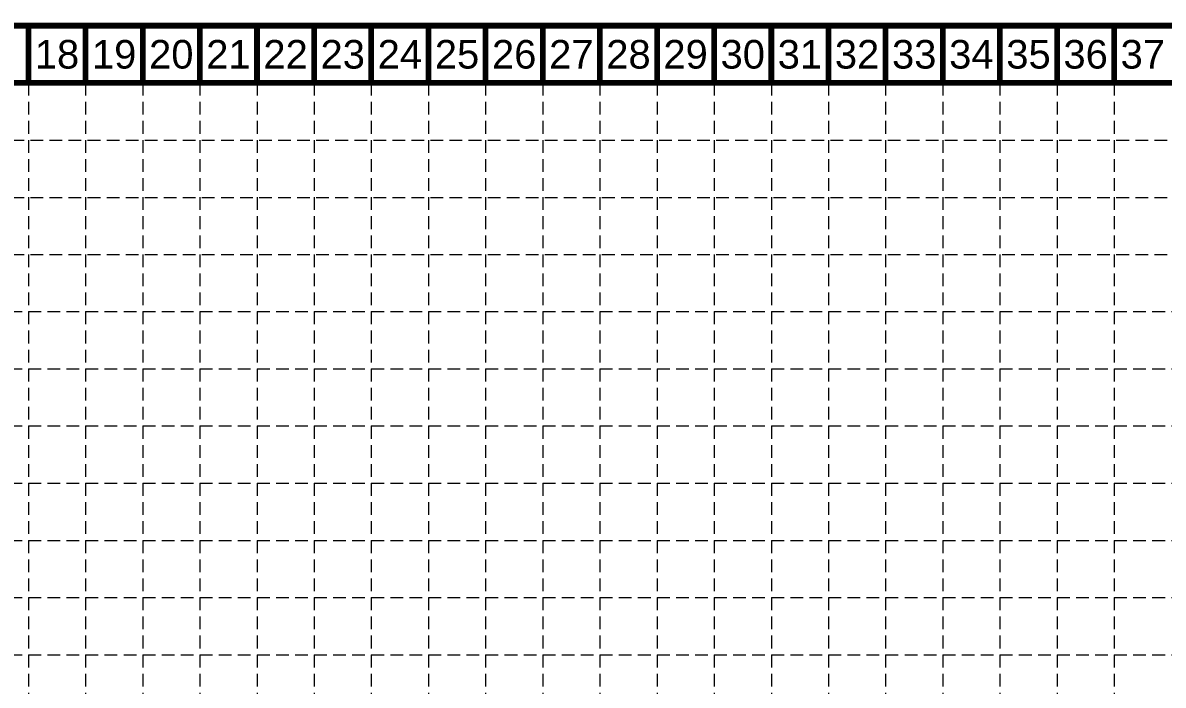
# Model space of a CAD drawing. Header units: inches. Extents: x 2602013 to 2607782, y 7036322 to 7039931.
# Drawn here: x 2603628 to 2605424, y 7038888 to 7039931 of the extents above; entities that cross this region are included whole.
import ezdxf
from ezdxf.enums import TextEntityAlignment as Align

# ---------------------------------------------------------------- set-up
doc = ezdxf.new("R2010")
doc.units = ezdxf.units.IN
doc.header["$MEASUREMENT"] = 0
doc.linetypes.add('HIDDEN', pattern=[0.375, 0.25, -0.125])
doc.layers.add('BASE', color=7, linetype='Continuous')
doc.layers.add('GRID', color=254, linetype='HIDDEN')
doc.styles.get("Standard").update_dxf_attribs({"font": 'ARIAL.TTF'})

msp = doc.modelspace()

# ---------------------------------------------------------------- linework, layer by layer
at = {"layer": 'BASE', "const_width": 9}
for points in [[(2602017.1, 7036326.3), (2607777.1, 7036326.3), (2607777.1, 7039926.3), (2602017.1, 7039926.3)], [(2602106.9, 7036416.3), (2607687.4, 7036416.1), (2607687.2, 7039836.4), (2602108, 7039836.5)]]:
    msp.add_lwpolyline(points, close=True, dxfattribs=at)
for points in [[(2603637.1, 7039836.3), (2603637.1, 7039926.3)], [(2603727.1, 7039836.3), (2603727.1, 7039926.3)], [(2603817.1, 7039836.3), (2603817.1, 7039926.3)], [(2603907.1, 7039836.3), (2603907.1, 7039926.3)], [(2603997.1, 7039836.3), (2603997.1, 7039926.3)], [(2604087.1, 7039836.3), (2604087.1, 7039926.3)], [(2604177.1, 7039836.3), (2604177.1, 7039926.3)], [(2604267.1, 7039836.3), (2604267.1, 7039926.3)], [(2604357.1, 7039836.3), (2604357.1, 7039926.3)], [(2604447.1, 7039836.3), (2604447.1, 7039926.3)], [(2604537.1, 7039836.3), (2604537.1, 7039926.3)], [(2604627.1, 7039836.3), (2604627.1, 7039926.3)], [(2604717.1, 7039836.3), (2604717.1, 7039926.3)], [(2604807.1, 7039836.3), (2604807.1, 7039926.3)], [(2604897.1, 7039836.3), (2604897.1, 7039926.3)], [(2604987.1, 7039836.3), (2604987.1, 7039926.3)], [(2605077.1, 7039836.3), (2605077.1, 7039926.3)], [(2605167.1, 7039836.3), (2605167.1, 7039926.3)], [(2605257.1, 7039836.3), (2605257.1, 7039926.3)], [(2605347.1, 7039836.3), (2605347.1, 7039926.3)]]:
    msp.add_lwpolyline(points, dxfattribs=at)
at = {"layer": 'GRID', "color": 252, "linetype": 'HIDDEN', "lineweight": 0, "ltscale": 80}
for p, q in [((2603637.1, 7039836.3), (2603637.1, 7036685.9)), ((2603727.1, 7039836.3), (2603727.1, 7036685.9)), ((2603817.1, 7039836.3), (2603817.1, 7036685.9)), ((2603907.1, 7039836.3), (2603907.1, 7036685.9)), ((2603997.1, 7039836.3), (2603997.1, 7036685.9)), ((2604087.1, 7039836.3), (2604087.1, 7036685.9)), ((2604177.1, 7039836.3), (2604177.1, 7036685.9)), ((2604267.1, 7039836.3), (2604267.1, 7036685.9)), ((2604357.1, 7039836.3), (2604357.1, 7036685.9)), ((2604447.1, 7039836.3), (2604447.1, 7036685.9)), ((2604537.1, 7039836.3), (2604537.1, 7036685.9)), ((2604627.1, 7039836.3), (2604627.1, 7036685.9)), ((2604717.1, 7039836.3), (2604717.1, 7036685.9)), ((2604807.1, 7039836.3), (2604807.1, 7036685.9)), ((2604897.1, 7039836.3), (2604897.1, 7036685.9)), ((2604987.1, 7039836.3), (2604987.1, 7036685.9)), ((2605077.1, 7039836.3), (2605077.1, 7036685.9)), ((2605167.1, 7039836.3), (2605167.1, 7036685.9)), ((2605257.1, 7039836.3), (2605257.1, 7036685.9)), ((2605347.1, 7039836.3), (2605347.1, 7036685.9)), ((2602110.4, 7039746), (2607690.4, 7039746)), ((2602110.4, 7039656), (2607690.4, 7039656)), ((2602110.4, 7039566), (2607690.4, 7039566)), ((2602107.1, 7039476.3), (2607687.1, 7039476.3)), ((2602107.1, 7039386.3), (2607687.1, 7039386.3)), ((2602107.1, 7039296.3), (2607687.1, 7039296.3)), ((2602107.1, 7039206.3), (2607687.1, 7039206.3)), ((2602107.1, 7039116.3), (2607687.1, 7039116.3)), ((2602107.1, 7039026.3), (2607687.1, 7039026.3)), ((2602107.1, 7038936.3), (2607687.1, 7038936.3))]:
    msp.add_line(p, q, dxfattribs=at)

# ---------------------------------------------------------------- texts
at = {"layer": 'BASE'}
for s, p in [('18', (2603682.1, 7039881.3)), ('19', (2603772.1, 7039881.3)), ('20', (2603862.1, 7039881.3)), ('21', (2603952.1, 7039881.3)), ('22', (2604042.1, 7039881.3)), ('23', (2604132.1, 7039881.3)), ('24', (2604222.1, 7039881.3)), ('25', (2604312.1, 7039881.3)), ('26', (2604402.1, 7039881.3)), ('27', (2604492.1, 7039881.3)), ('28', (2604582.1, 7039881.3)), ('29', (2604672.1, 7039881.3)), ('30', (2604762.1, 7039881.3)), ('31', (2604852.1, 7039881.3)), ('32', (2604942.1, 7039881.3)), ('33', (2605032.1, 7039881.3)), ('34', (2605122.1, 7039881.3)), ('35', (2605212.1, 7039881.3)), ('36', (2605302.1, 7039881.3)), ('37', (2605392.1, 7039881.3))]:
    msp.add_text(s, height=45, dxfattribs=at).set_placement(p, align=Align.MIDDLE_CENTER)

doc.saveas('drawing.dxf')
